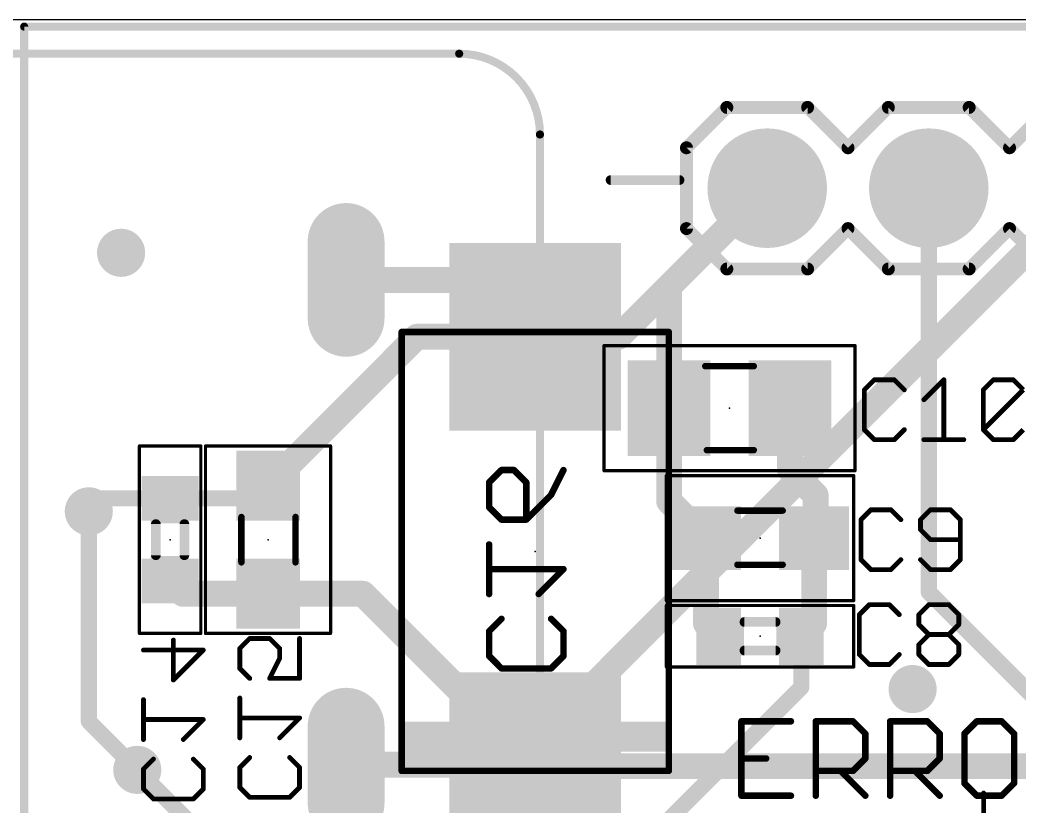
# Model space of a CAD drawing. Extents: x -0.1 to 70.5, y -0.1 to 57.
# Drawn here: x 25.59 to 41.3, y 44.64 to 57 of the extents above; entities that cross this region are included whole.
import ezdxf

# ---------------------------------------------------------------- set-up
doc = ezdxf.new("R2010")
doc.units = 0
for name, color, linetype in [('1', 14, 'CONTINUOUS'), ('16', 174, 'CONTINUOUS'), ('17', 94, 'CONTINUOUS'), ('18', 94, 'CONTINUOUS'), ('20', 30, 'CONTINUOUS'), ('21', 250, 'CONTINUOUS'), ('23', 178, 'CONTINUOUS'), ('24', 178, 'CONTINUOUS'), ('25', 250, 'CONTINUOUS'), ('26', 250, 'CONTINUOUS'), ('39', 14, 'CONTINUOUS'), ('40', 174, 'CONTINUOUS'), ('51', 250, 'CONTINUOUS'), ('52', 250, 'CONTINUOUS')]:
    doc.layers.add(name, color=color, linetype=linetype)

# ---------------------------------------------------------------- blocks, each defined once
blk = doc.blocks.new('RECT')
blk.add_solid([(-0.5, -0.5), (0.5, -0.5), (-0.5, 0.5), (0.5, 0.5)])
blk = doc.blocks.new('LONGP100')
at = {"const_width": 1}
blk.add_lwpolyline([(-0.5, 0), (0.5, 0)], dxfattribs=at)
at = {"const_width": 0.5}
for points in [[(-0.5, 0.25, 1), (-0.5, -0.25)], [(0.5, -0.25, 1), (0.5, 0.25)]]:
    blk.add_lwpolyline(points, format="xyb", dxfattribs=at)
blk = doc.blocks.new('ROUNDP')
at = {"const_width": 0.5}
blk.add_lwpolyline([(0, -0.25, 1), (0, 0.25, 1), (0, -0.25)], format="xyb", dxfattribs=at)
blk = doc.blocks.new('ROUNDV')
at = {"const_width": 0.5}
blk.add_lwpolyline([(0, -0.25, 1), (0, 0.25, 1), (0, -0.25)], format="xyb", dxfattribs=at)

msp = doc.modelspace()

# ---------------------------------------------------------------- linework, layer by layer
at = {"layer": '1'}
for points, const_width in [([(25.654, 56.9278, 1), (25.654, 56.8642)], 0.0635), ([(25.6857, 56.896, 1), (25.6223, 56.896)], 0.0635), ([(37.4098, 54.2842, 1), (37.2662, 54.4278)], 0.2032), ([(39.9415, 54.356, 1), (39.8145, 54.356)], 0.127), ([(35.8966, 52.813, 1), (35.6934, 52.813)], 0.2032), ([(35.7232, 52.8848, 1), (35.8668, 52.7412)], 0.2032), ([(35.8966, 50.8982, 1), (35.6934, 50.8982)], 0.2032), ([(37.7966, 50.8982, 1), (37.5934, 50.8982)], 0.2032), ([(35.6934, 50.8982, 1), (35.8966, 50.8982)], 0.2032), ([(37.7668, 50.0068, 1), (37.6232, 49.8632)], 0.2032), ([(37.5934, 49.935, 1), (37.7966, 49.935)], 0.2032), ([(38.2016, 49.53, 1), (37.9984, 49.53)], 0.2032), ([(38.0282, 49.4582, 1), (38.1718, 49.6018)], 0.2032), ([(35.6934, 49.4352, 1), (35.8966, 49.4352)], 0.2032), ([(35.8668, 49.507, 1), (35.7232, 49.3634)], 0.2032), ([(26.7335, 49.276, 1), (26.6065, 49.276)], 0.127), ([(36.4764, 48.8554, 1), (36.2732, 48.8554)], 0.2032), ([(36.303, 48.7836, 1), (36.4466, 48.9272)], 0.2032), ([(38.1764, 48.8554, 1), (37.9732, 48.8554)], 0.2032), ([(38.003, 48.9272, 1), (38.1466, 48.7836)], 0.2032), ([(38.1718, 48.8088, 1), (38.0282, 48.9524)], 0.2032), ([(37.9984, 48.8806, 1), (38.2016, 48.8806)], 0.2032), ([(39.9229, 48.0509, 1), (39.8331, 47.9611)], 0.127), ([(39.8145, 48.006, 1), (39.9415, 48.006)], 0.127), ([(36.2732, 47.5126, 1), (36.4764, 47.5126)], 0.2032), ([(36.4466, 47.5844, 1), (36.303, 47.4408)], 0.2032), ([(37.9732, 47.5126, 1), (38.1764, 47.5126)], 0.2032), ([(38.1466, 47.4408, 1), (38.003, 47.5844)], 0.2032), ([(36.503, 47.2408, 1), (36.6466, 47.3844)], 0.2032), ([(37.803, 47.3844, 1), (37.9466, 47.2408)], 0.2032), ([(37.9383, 47.3126, 1), (37.8113, 47.3126)], 0.127), ([(37.8113, 46.5108, 1), (37.9383, 46.5108)], 0.127), ([(37.9197, 46.4659, 1), (37.8299, 46.5557)], 0.127), ([(26.7149, 46.0189, 1), (26.6251, 45.9291)], 0.127), ([(26.6065, 45.974, 1), (26.7335, 45.974)], 0.127), ([(27.3871, 45.1671, 1), (27.4769, 45.2569)], 0.127)]:
    msp.add_lwpolyline(points, format="xyb", dxfattribs=dict(at, const_width=const_width))
for points, const_width in [([(25.654, 42.926), (25.654, 56.896)], 0.127), ([(25.654, 56.896), (60.96, 56.896)], 0.127), ([(35.795, 52.813), (37.338, 54.356)], 0.4064), ([(39.878, 54.356), (39.878, 48.006)], 0.254), ([(35.795, 50.8982), (35.795, 52.813)], 0.4064), ([(35.795, 49.4352), (35.795, 50.8982)], 0.4064), ([(37.695, 50.8982), (37.695, 49.935)], 0.4064), ([(37.695, 49.935), (38.1, 49.53)], 0.4064), ([(38.1, 49.53), (38.1, 48.8806)], 0.4064), ([(35.795, 49.4352), (36.3748, 48.8554)], 0.4064), ([(26.67, 45.974), (26.67, 49.276)], 0.254), ([(36.3748, 48.8554), (36.3748, 47.5126)], 0.4064), ([(38.1, 48.8806), (38.0748, 48.8554)], 0.4064), ([(38.0748, 48.8554), (38.0748, 47.5126)], 0.4064), ([(39.878, 48.006), (41.656, 46.228)], 0.254), ([(36.3748, 47.5126), (36.5748, 47.3126)], 0.4064), ([(38.0748, 47.5126), (37.8748, 47.3126)], 0.4064), ([(37.8748, 46.5108), (37.8748, 47.3126)], 0.254), ([(35.56, 44.196), (37.8748, 46.5108)], 0.254), ([(27.432, 45.212), (26.67, 45.974)], 0.254)]:
    msp.add_lwpolyline(points, dxfattribs=dict(at, const_width=const_width))
at = {"layer": '16'}
for points, const_width in [([(25.654, 56.9278, 1), (25.654, 56.8642)], 0.0635), ([(25.6857, 56.896, 1), (25.6223, 56.896)], 0.0635), ([(37.4098, 54.2842, 1), (37.2662, 54.4278)], 0.2032), ([(30.716, 53.0156, 1), (30.716, 52.8124)], 0.2032), ([(32.8688, 52.9858, 1), (32.7252, 52.8422)], 0.2032), ([(32.797, 52.8124, 1), (32.797, 53.0156)], 0.2032), ([(31.829, 52.1226, 1), (31.829, 51.9194)], 0.2032), ([(31.9008, 51.9492, 1), (31.7572, 52.0928)], 0.2032), ([(33.69, 52.1226, 1), (33.69, 51.9194)], 0.2032), ([(33.6182, 51.9492, 1), (33.7618, 52.0928)], 0.2032), ([(33.69, 51.9194, 1), (33.69, 52.1226)], 0.2032), ([(34.9312, 52.0928, 1), (35.0748, 51.9492)], 0.2032), ([(35.003, 51.9194, 1), (35.003, 52.1226)], 0.2032), ([(29.4166, 49.7522, 1), (29.5602, 49.6086)], 0.2032), ([(29.5333, 49.6355, 1), (29.4435, 49.7253)], 0.127), ([(26.8744, 49.5439, 1), (26.8744, 49.4169)], 0.127), ([(26.9193, 49.4355, 1), (26.8295, 49.5253)], 0.127), ([(27.9488, 49.5439, 1), (27.9488, 49.4169)], 0.127), ([(27.9488, 49.4169, 1), (27.9488, 49.5439)], 0.127), ([(29.2435, 49.5253, 1), (29.3333, 49.4355)], 0.127), ([(29.2884, 49.4169, 1), (29.2884, 49.5439)], 0.127), ([(26.6251, 49.3209, 1), (26.7149, 49.2311)], 0.127), ([(28.0206, 48.2522, 1), (27.877, 48.1086)], 0.2032), ([(28.1488, 48.082, 1), (28.1488, 47.8788)], 0.2032), ([(28.077, 47.9086, 1), (28.2206, 48.0522)], 0.2032), ([(29.4884, 48.082, 1), (29.4884, 47.8788)], 0.2032), ([(29.4884, 47.8788, 1), (29.4884, 48.082)], 0.2032), ([(31.0524, 48.0522, 1), (30.9088, 47.9086)], 0.2032), ([(30.9806, 47.8788, 1), (30.9806, 48.082)], 0.2032), ([(33.7916, 45.628, 1), (33.5884, 45.628)], 0.2032), ([(33.6182, 45.6998, 1), (33.7618, 45.5562)], 0.2032), ([(30.716, 45.3956, 1), (30.716, 45.1924)], 0.2032), ([(33.274, 45.3956, 1), (33.274, 45.1924)], 0.2032), ([(33.3375, 45.294, 1), (33.2105, 45.294)], 0.127), ([(33.274, 45.1924, 1), (33.274, 45.3956)], 0.2032), ([(33.7388, 45.3658, 1), (33.5952, 45.2222)], 0.2032), ([(33.69, 45.3726, 1), (33.69, 45.1694)], 0.2032), ([(33.6182, 45.1992, 1), (33.7618, 45.3428)], 0.2032), ([(33.6182, 45.1992, 1), (33.7618, 45.3428)], 0.2032), ([(33.667, 45.1924, 1), (33.667, 45.3956)], 0.2032), ([(27.4769, 45.2569, 1), (27.3871, 45.1671)], 0.127), ([(33.3189, 45.2569, 1), (33.2291, 45.1671)], 0.127), ([(33.2105, 45.212, 1), (33.3375, 45.212)], 0.127), ([(33.5884, 45.271, 1), (33.7916, 45.271)], 0.2032)]:
    msp.add_lwpolyline(points, format="xyb", dxfattribs=dict(at, const_width=const_width))
for points, const_width in [([(25.654, 56.896), (60.96, 56.896)], 0.127), ([(25.654, 42.926), (25.654, 56.896)], 0.127), ([(42.418, 54.356), (33.69, 45.628)], 0.4064), ([(35.003, 52.021), (37.338, 54.356)], 0.4064), ([(30.716, 52.914), (32.797, 52.914)], 0.4064), ([(32.797, 52.914), (33.69, 52.021)], 0.4064), ([(31.829, 52.021), (29.4884, 49.6804)], 0.4064), ([(31.829, 52.021), (33.69, 52.021)], 0.4064), ([(33.69, 52.021), (35.003, 52.021)], 0.4064), ([(29.4884, 49.6804), (29.2884, 49.4804)], 0.254), ([(26.67, 49.276), (26.8744, 49.4804)], 0.254), ([(26.8744, 49.4804), (27.9488, 49.4804)], 0.254), ([(29.2884, 49.4804), (27.9488, 49.4804)], 0.254), ([(28.1488, 47.9804), (27.9488, 48.1804)], 0.4064), ([(29.4884, 47.9804), (28.1488, 47.9804)], 0.4064), ([(30.9806, 47.9804), (29.4884, 47.9804)], 0.4064), ([(33.69, 45.271), (30.9806, 47.9804)], 0.4064), ([(33.69, 45.628), (33.69, 45.271)], 0.4064), ([(30.716, 45.294), (33.274, 45.294)], 0.4064), ([(33.274, 45.294), (33.667, 45.294)], 0.4064), ([(33.274, 45.212), (33.274, 45.294)], 0.254), ([(33.667, 45.294), (33.69, 45.271)], 0.4064), ([(33.69, 45.271), (42.867, 45.271)], 0.4064), ([(29.2428, 43.4012), (27.432, 45.212)], 0.254), ([(34.992, 43.494), (33.274, 45.212)], 0.254)]:
    msp.add_lwpolyline(points, dxfattribs=dict(at, const_width=const_width))
at = {"layer": '20'}
msp.add_line((61, 57), (0, 57), dxfattribs=at)
at = {"layer": '21'}
for points, const_width in [([(1.252, 56.47), (32.494, 56.47)], 0.127), ([(36.068, 54.991), (36.703, 55.626)], 0.2032), ([(36.703, 55.626), (37.973, 55.626)], 0.2032), ([(37.973, 55.626), (38.608, 54.991)], 0.2032), ([(38.608, 54.991), (39.243, 55.626)], 0.2032), ([(39.243, 55.626), (40.513, 55.626)], 0.2032), ([(40.513, 55.626), (41.148, 54.991)], 0.2032), ([(41.148, 54.991), (41.783, 55.626)], 0.2032), ([(33.764, 55.2), (33.764, 35.642)], 0.127), ([(36.068, 53.721), (36.068, 54.991)], 0.2032), ([(36.703, 53.086), (36.068, 53.721)], 0.2032), ([(38.608, 53.721), (37.973, 53.086)], 0.2032), ([(39.243, 53.086), (38.608, 53.721)], 0.2032), ([(41.148, 53.721), (40.513, 53.086)], 0.2032), ([(41.783, 53.086), (41.148, 53.721)], 0.2032), ([(37.973, 53.086), (36.703, 53.086)], 0.2032), ([(40.513, 53.086), (39.243, 53.086)], 0.2032)]:
    msp.add_lwpolyline(points, dxfattribs=dict(at, const_width=const_width))
for points, const_width in [([(32.494, 56.5018, 1), (32.494, 56.4383)], 0.0635), ([(33.764, 55.2, 0.4142), (32.494, 56.47)], 0.127), ([(32.494, 56.4383, 1), (32.494, 56.5018)], 0.0635), ([(36.703, 55.6768, 1), (36.703, 55.5752)], 0.1016), ([(36.7389, 55.5901, 1), (36.6671, 55.6619)], 0.1016), ([(38.0089, 55.6619, 1), (37.9371, 55.5901)], 0.1016), ([(37.973, 55.5752, 1), (37.973, 55.6768)], 0.1016), ([(39.243, 55.6768, 1), (39.243, 55.5752)], 0.1016), ([(39.2789, 55.5901, 1), (39.2071, 55.6619)], 0.1016), ([(40.5489, 55.6619, 1), (40.4771, 55.5901)], 0.1016), ([(40.513, 55.5752, 1), (40.513, 55.6768)], 0.1016), ([(33.7958, 55.2, 1), (33.7323, 55.2)], 0.0635), ([(33.7323, 55.2, 1), (33.7958, 55.2)], 0.0635), ([(36.1188, 54.991, 1), (36.0172, 54.991)], 0.1016), ([(36.0321, 55.0269, 1), (36.1039, 54.9551)], 0.1016), ([(38.5721, 55.0269, 1), (38.6439, 54.9551)], 0.1016), ([(38.5721, 54.9551, 1), (38.6439, 55.0269)], 0.1016), ([(41.1121, 55.0269, 1), (41.1839, 54.9551)], 0.1016), ([(41.1121, 54.9551, 1), (41.1839, 55.0269)], 0.1016), ([(36.1039, 53.7569, 1), (36.0321, 53.6851)], 0.1016), ([(36.0172, 53.721, 1), (36.1188, 53.721)], 0.1016), ([(38.6439, 53.7569, 1), (38.5721, 53.6851)], 0.1016), ([(38.6439, 53.6851, 1), (38.5721, 53.7569)], 0.1016), ([(41.1839, 53.7569, 1), (41.1121, 53.6851)], 0.1016), ([(41.1839, 53.6851, 1), (41.1121, 53.7569)], 0.1016), ([(36.703, 53.1368, 1), (36.703, 53.0352)], 0.1016), ([(36.6671, 53.0501, 1), (36.7389, 53.1219)], 0.1016), ([(37.9371, 53.1219, 1), (38.0089, 53.0501)], 0.1016), ([(37.973, 53.0352, 1), (37.973, 53.1368)], 0.1016), ([(39.243, 53.1368, 1), (39.243, 53.0352)], 0.1016), ([(39.2071, 53.0501, 1), (39.2789, 53.1219)], 0.1016), ([(40.4771, 53.1219, 1), (40.5489, 53.0501)], 0.1016), ([(40.513, 53.0352, 1), (40.513, 53.1368)], 0.1016)]:
    msp.add_lwpolyline(points, format="xyb", dxfattribs=dict(at, const_width=const_width))
at = {"layer": '23'}
for p in [(36.745, 50.8982), (37.2248, 48.8554), (37.2248, 47.3126)]:
    msp.add_point(p, dxfattribs=at)
at = {"layer": '24'}
for p in [(27.9488, 48.8304), (29.4884, 48.8304), (33.69, 48.646)]:
    msp.add_point(p, dxfattribs=at)
at = {"layer": '25'}
for points, const_width in [([(34.8742, 54.4837), (35.9589, 54.4837)], 0.1524), ([(39.0227, 51.3435), (38.8659, 51.1867)], 0.0762), ([(39.3362, 51.3435), (39.0227, 51.3435)], 0.0762), ([(39.493, 51.1867), (39.3362, 51.3435)], 0.0762), ([(39.8014, 51.03), (40.115, 51.3435)], 0.0762), ([(40.115, 51.3435), (40.115, 50.4029)], 0.0762), ([(40.7369, 51.1867), (40.8937, 51.3435)], 0.0762), ([(40.8937, 51.3435), (41.2072, 51.3435)], 0.0762), ([(41.2072, 51.3435), (41.364, 51.1867)], 0.0762), ([(38.8659, 51.1867), (38.8659, 50.5597)], 0.0762), ([(40.7369, 50.5597), (40.7369, 51.1867)], 0.0762), ([(40.7369, 50.5597), (41.364, 51.1867)], 0.0762), ([(38.8659, 50.5597), (39.0227, 50.4029)], 0.0762), ([(39.3362, 50.4029), (39.493, 50.5597)], 0.0762), ([(40.8937, 50.4029), (40.7369, 50.5597)], 0.0762), ([(41.364, 50.5597), (41.2072, 50.4029)], 0.0762), ([(39.0227, 50.4029), (39.3362, 50.4029)], 0.0762), ([(39.8014, 50.4029), (40.4285, 50.4029)], 0.0762), ([(41.2072, 50.4029), (40.8937, 50.4029)], 0.0762), ([(38.9691, 49.3007), (38.8123, 49.1439)], 0.0762), ([(39.2826, 49.3007), (38.9691, 49.3007)], 0.0762), ([(39.4394, 49.1439), (39.2826, 49.3007)], 0.0762), ([(39.9046, 49.3007), (39.7478, 49.1439)], 0.0762), ([(40.2181, 49.3007), (39.9046, 49.3007)], 0.0762), ([(40.3749, 49.1439), (40.2181, 49.3007)], 0.0762), ([(38.8123, 49.1439), (38.8123, 48.5169)], 0.0762), ([(39.7478, 49.1439), (39.7478, 48.9872)], 0.0762), ([(40.3749, 48.5169), (40.3749, 49.1439)], 0.0762), ([(39.7478, 48.9872), (39.9046, 48.8304)], 0.0762), ([(39.9046, 48.8304), (40.3749, 48.8304)], 0.0762), ([(38.8123, 48.5169), (38.9691, 48.3601)], 0.0762), ([(39.2826, 48.3601), (39.4394, 48.5169)], 0.0762), ([(39.7478, 48.5169), (39.9046, 48.3601)], 0.0762), ([(40.2181, 48.3601), (40.3749, 48.5169)], 0.0762), ([(38.9691, 48.3601), (39.2826, 48.3601)], 0.0762), ([(39.9046, 48.3601), (40.2181, 48.3601)], 0.0762), ([(38.9437, 47.8087), (38.7869, 47.6519)], 0.0762), ([(39.2572, 47.8087), (38.9437, 47.8087)], 0.0762), ([(39.414, 47.6519), (39.2572, 47.8087)], 0.0762), ([(39.7224, 47.6519), (39.8792, 47.8087)], 0.0762), ([(39.8792, 47.8087), (40.1927, 47.8087)], 0.0762), ([(40.1927, 47.8087), (40.3495, 47.6519)], 0.0762), ([(38.7869, 47.6519), (38.7869, 47.0249)], 0.0762), ([(39.7224, 47.4952), (39.7224, 47.6519)], 0.0762), ([(40.3495, 47.6519), (40.3495, 47.4952)], 0.0762), ([(39.8792, 47.3384), (39.7224, 47.4952)], 0.0762), ([(40.3495, 47.4952), (40.1927, 47.3384)], 0.0762), ([(39.7224, 47.1816), (39.8792, 47.3384)], 0.0762), ([(39.8792, 47.3384), (40.1927, 47.3384)], 0.0762), ([(40.1927, 47.3384), (40.3495, 47.1816)], 0.0762), ([(39.7224, 47.0249), (39.7224, 47.1816)], 0.0762), ([(40.3495, 47.1816), (40.3495, 47.0249)], 0.0762), ([(38.7869, 47.0249), (38.9437, 46.8681)], 0.0762), ([(39.2572, 46.8681), (39.414, 47.0249)], 0.0762), ([(39.8792, 46.8681), (39.7224, 47.0249)], 0.0762), ([(40.3495, 47.0249), (40.1927, 46.8681)], 0.0762), ([(38.9437, 46.8681), (39.2572, 46.8681)], 0.0762), ([(40.1927, 46.8681), (39.8792, 46.8681)], 0.0762), ([(37.7112, 45.975), (36.9316, 45.975)], 0.1016), ([(36.9316, 45.975), (36.9316, 44.8056)], 0.1016), ([(38.101, 44.8056), (38.101, 45.975)], 0.1016), ([(38.101, 45.975), (38.6857, 45.975)], 0.1016), ([(38.6857, 45.975), (38.8806, 45.7801)], 0.1016), ([(39.2704, 44.8056), (39.2704, 45.975)], 0.1016), ([(39.2704, 45.975), (39.8551, 45.975)], 0.1016), ([(39.8551, 45.975), (40.05, 45.7801)], 0.1016), ([(40.6347, 45.975), (40.4398, 45.7801)], 0.1016), ([(41.0245, 45.975), (40.6347, 45.975)], 0.1016), ([(41.2194, 45.7801), (41.0245, 45.975)], 0.1016), ([(38.8806, 45.7801), (38.8806, 45.3903)], 0.1016), ([(40.05, 45.7801), (40.05, 45.3903)], 0.1016), ([(40.4398, 45.7801), (40.4398, 45.0005)], 0.1016), ([(41.2194, 45.0005), (41.2194, 45.7801)], 0.1016), ([(36.9316, 45.3903), (37.3214, 45.3903)], 0.1016), ([(38.8806, 45.3903), (38.6857, 45.1954)], 0.1016), ([(40.05, 45.3903), (39.8551, 45.1954)], 0.1016), ([(38.6857, 45.1954), (38.101, 45.1954)], 0.1016), ([(38.4908, 45.1954), (38.8806, 44.8056)], 0.1016), ([(39.8551, 45.1954), (39.2704, 45.1954)], 0.1016), ([(39.6602, 45.1954), (40.05, 44.8056)], 0.1016), ([(40.4398, 45.0005), (40.6347, 44.8056)], 0.1016), ([(41.0245, 44.8056), (41.2194, 45.0005)], 0.1016), ([(36.9316, 44.8056), (37.7112, 44.8056)], 0.1016), ([(40.6347, 44.8056), (41.0245, 44.8056)], 0.1016), ([(40.7411, 44.2199), (40.7411, 44.847)], 0.0762)]:
    msp.add_lwpolyline(points, dxfattribs=dict(at, const_width=const_width))
for points, const_width in [([(34.8742, 54.5218, 1), (34.8742, 54.4456)], 0.0762), ([(35.9589, 54.4456, 1), (35.9589, 54.5218)], 0.0762), ([(39.0227, 51.3626, 1), (39.0227, 51.3245)], 0.0381), ([(39.0361, 51.33, 1), (39.0092, 51.357)], 0.0381), ([(39.3497, 51.357, 1), (39.3227, 51.33)], 0.0381), ([(39.3362, 51.3245, 1), (39.3362, 51.3626)], 0.0381), ([(40.134, 51.3435, 1), (40.0959, 51.3435)], 0.0381), ([(40.1284, 51.33, 1), (40.1015, 51.357)], 0.0381), ([(40.8937, 51.3626, 1), (40.8937, 51.3245)], 0.0381), ([(40.9072, 51.33, 1), (40.8802, 51.357)], 0.0381), ([(41.2207, 51.357, 1), (41.1938, 51.33)], 0.0381), ([(41.2072, 51.3245, 1), (41.2072, 51.3626)], 0.0381), ([(38.885, 51.1867, 1), (38.8469, 51.1867)], 0.0381), ([(38.8524, 51.2002, 1), (38.8794, 51.1733)], 0.0381), ([(39.4795, 51.1733, 1), (39.5064, 51.2002)], 0.0381), ([(40.756, 51.1867, 1), (40.7179, 51.1867)], 0.0381), ([(40.7235, 51.2002, 1), (40.7504, 51.1733)], 0.0381), ([(39.7879, 51.0434, 1), (39.8149, 51.0165)], 0.0381), ([(38.8794, 50.5731, 1), (38.8524, 50.5462)], 0.0381), ([(39.5064, 50.5462, 1), (39.4795, 50.5731)], 0.0381), ([(40.7504, 50.5731, 1), (40.7235, 50.5462)], 0.0381), ([(40.7235, 50.5731, 1), (40.7504, 50.5462)], 0.0381), ([(38.8469, 50.5597, 1), (38.885, 50.5597)], 0.0381), ([(39.0227, 50.422, 1), (39.0227, 50.3839)], 0.0381), ([(39.0092, 50.3894, 1), (39.0361, 50.4164)], 0.0381), ([(39.3227, 50.4164, 1), (39.3497, 50.3894)], 0.0381), ([(39.3362, 50.3839, 1), (39.3362, 50.422)], 0.0381), ([(39.8014, 50.422, 1), (39.8014, 50.3839)], 0.0381), ([(40.4285, 50.3839, 1), (40.4285, 50.422)], 0.0381), ([(40.7179, 50.5597, 1), (40.756, 50.5597)], 0.0381), ([(40.8937, 50.422, 1), (40.8937, 50.3839)], 0.0381), ([(40.8802, 50.3894, 1), (40.9072, 50.4164)], 0.0381), ([(41.1938, 50.4164, 1), (41.2207, 50.3894)], 0.0381), ([(41.2072, 50.3839, 1), (41.2072, 50.422)], 0.0381), ([(40.0959, 50.4029, 1), (40.134, 50.4029)], 0.0381), ([(38.9691, 49.3198, 1), (38.9691, 49.2817)], 0.0381), ([(38.9825, 49.2872, 1), (38.9556, 49.3142)], 0.0381), ([(39.2961, 49.3142, 1), (39.2691, 49.2872)], 0.0381), ([(39.2826, 49.2817, 1), (39.2826, 49.3198)], 0.0381), ([(39.9046, 49.3198, 1), (39.9046, 49.2817)], 0.0381), ([(39.9181, 49.2872, 1), (39.8911, 49.3142)], 0.0381), ([(40.2316, 49.3142, 1), (40.2046, 49.2872)], 0.0381), ([(40.2181, 49.2817, 1), (40.2181, 49.3198)], 0.0381), ([(38.7988, 49.1574, 1), (38.8258, 49.1305)], 0.0381), ([(38.8314, 49.1439, 1), (38.7933, 49.1439)], 0.0381), ([(39.4259, 49.1305, 1), (39.4528, 49.1574)], 0.0381), ([(39.7669, 49.1439, 1), (39.7288, 49.1439)], 0.0381), ([(39.7343, 49.1574, 1), (39.7613, 49.1305)], 0.0381), ([(40.3939, 49.1439, 1), (40.3558, 49.1439)], 0.0381), ([(40.3614, 49.1305, 1), (40.3884, 49.1574)], 0.0381), ([(39.7613, 49.0006, 1), (39.7343, 48.9737)], 0.0381), ([(39.7288, 48.9872, 1), (39.7669, 48.9872)], 0.0381), ([(39.9046, 48.8495, 1), (39.9046, 48.8114)], 0.0381), ([(39.8911, 48.8169, 1), (39.9181, 48.8439)], 0.0381), ([(40.3749, 48.8114, 1), (40.3749, 48.8495)], 0.0381), ([(38.8258, 48.5303, 1), (38.7988, 48.5034)], 0.0381), ([(39.4528, 48.5034, 1), (39.4259, 48.5303)], 0.0381), ([(39.7613, 48.5303, 1), (39.7343, 48.5034)], 0.0381), ([(40.3884, 48.5034, 1), (40.3614, 48.5303)], 0.0381), ([(38.7933, 48.5169, 1), (38.8314, 48.5169)], 0.0381), ([(38.9691, 48.3792, 1), (38.9691, 48.3411)], 0.0381), ([(38.9556, 48.3466, 1), (38.9825, 48.3736)], 0.0381), ([(39.2691, 48.3736, 1), (39.2961, 48.3466)], 0.0381), ([(39.2826, 48.3411, 1), (39.2826, 48.3792)], 0.0381), ([(39.9046, 48.3792, 1), (39.9046, 48.3411)], 0.0381), ([(39.8911, 48.3466, 1), (39.9181, 48.3736)], 0.0381), ([(40.2046, 48.3736, 1), (40.2316, 48.3466)], 0.0381), ([(40.2181, 48.3411, 1), (40.2181, 48.3792)], 0.0381), ([(40.3558, 48.5169, 1), (40.3939, 48.5169)], 0.0381), ([(38.9437, 47.8278, 1), (38.9437, 47.7897)], 0.0381), ([(38.9571, 47.7952, 1), (38.9302, 47.8222)], 0.0381), ([(39.2707, 47.8222, 1), (39.2437, 47.7952)], 0.0381), ([(39.2572, 47.7897, 1), (39.2572, 47.8278)], 0.0381), ([(39.8792, 47.8278, 1), (39.8792, 47.7897)], 0.0381), ([(39.8927, 47.7952, 1), (39.8657, 47.8222)], 0.0381), ([(40.2062, 47.8222, 1), (40.1792, 47.7952)], 0.0381), ([(40.1927, 47.7897, 1), (40.1927, 47.8278)], 0.0381), ([(38.806, 47.6519, 1), (38.7679, 47.6519)], 0.0381), ([(38.7734, 47.6654, 1), (38.8004, 47.6385)], 0.0381), ([(39.4005, 47.6385, 1), (39.4274, 47.6654)], 0.0381), ([(39.7089, 47.6654, 1), (39.7359, 47.6385)], 0.0381), ([(39.7415, 47.6519, 1), (39.7034, 47.6519)], 0.0381), ([(40.3685, 47.6519, 1), (40.3304, 47.6519)], 0.0381), ([(40.336, 47.6385, 1), (40.363, 47.6654)], 0.0381), ([(39.7359, 47.5086, 1), (39.7089, 47.4817)], 0.0381), ([(39.7034, 47.4952, 1), (39.7415, 47.4952)], 0.0381), ([(40.3304, 47.4952, 1), (40.3685, 47.4952)], 0.0381), ([(40.363, 47.4817, 1), (40.336, 47.5086)], 0.0381), ([(39.8792, 47.3575, 1), (39.8792, 47.3194)], 0.0381), ([(39.8927, 47.3249, 1), (39.8657, 47.3519)], 0.0381), ([(39.8657, 47.3249, 1), (39.8927, 47.3519)], 0.0381), ([(40.2062, 47.3519, 1), (40.1792, 47.3249)], 0.0381), ([(40.1792, 47.3519, 1), (40.2062, 47.3249)], 0.0381), ([(40.1927, 47.3194, 1), (40.1927, 47.3575)], 0.0381), ([(39.7089, 47.1951, 1), (39.7359, 47.1682)], 0.0381), ([(39.7415, 47.1816, 1), (39.7034, 47.1816)], 0.0381), ([(40.3685, 47.1816, 1), (40.3304, 47.1816)], 0.0381), ([(40.336, 47.1682, 1), (40.363, 47.1951)], 0.0381), ([(38.8004, 47.0383, 1), (38.7734, 47.0114)], 0.0381), ([(38.7679, 47.0249, 1), (38.806, 47.0249)], 0.0381), ([(39.4274, 47.0114, 1), (39.4005, 47.0383)], 0.0381), ([(39.7359, 47.0383, 1), (39.7089, 47.0114)], 0.0381), ([(39.7034, 47.0249, 1), (39.7415, 47.0249)], 0.0381), ([(40.3304, 47.0249, 1), (40.3685, 47.0249)], 0.0381), ([(40.363, 47.0114, 1), (40.336, 47.0383)], 0.0381), ([(38.9437, 46.8872, 1), (38.9437, 46.8491)], 0.0381), ([(38.9302, 46.8546, 1), (38.9571, 46.8816)], 0.0381), ([(39.2437, 46.8816, 1), (39.2707, 46.8546)], 0.0381), ([(39.2572, 46.8491, 1), (39.2572, 46.8872)], 0.0381), ([(39.8792, 46.8872, 1), (39.8792, 46.8491)], 0.0381), ([(39.8657, 46.8546, 1), (39.8927, 46.8816)], 0.0381), ([(40.1792, 46.8816, 1), (40.2062, 46.8546)], 0.0381), ([(40.1927, 46.8491, 1), (40.1927, 46.8872)], 0.0381), ([(36.9316, 46.0004, 1), (36.9316, 45.9496)], 0.0508), ([(36.957, 45.975, 1), (36.9062, 45.975)], 0.0508), ([(37.7112, 45.9496, 1), (37.7112, 46.0004)], 0.0508), ([(38.1264, 45.975, 1), (38.0756, 45.975)], 0.0508), ([(38.101, 46.0004, 1), (38.101, 45.9496)], 0.0508), ([(38.7037, 45.993, 1), (38.6677, 45.957)], 0.0508), ([(38.6857, 45.9496, 1), (38.6857, 46.0004)], 0.0508), ([(39.2958, 45.975, 1), (39.245, 45.975)], 0.0508), ([(39.2704, 46.0004, 1), (39.2704, 45.9496)], 0.0508), ([(39.8731, 45.993, 1), (39.8371, 45.957)], 0.0508), ([(39.8551, 45.9496, 1), (39.8551, 46.0004)], 0.0508), ([(40.6347, 46.0004, 1), (40.6347, 45.9496)], 0.0508), ([(40.6526, 45.957, 1), (40.6167, 45.993)], 0.0508), ([(41.0424, 45.993, 1), (41.0065, 45.957)], 0.0508), ([(41.0245, 45.9496, 1), (41.0245, 46.0004)], 0.0508), ([(38.906, 45.7801, 1), (38.8552, 45.7801)], 0.0508), ([(38.8626, 45.7621, 1), (38.8986, 45.7981)], 0.0508), ([(40.0754, 45.7801, 1), (40.0246, 45.7801)], 0.0508), ([(40.032, 45.7621, 1), (40.068, 45.7981)], 0.0508), ([(40.4218, 45.7981, 1), (40.4578, 45.7621)], 0.0508), ([(40.4652, 45.7801, 1), (40.4144, 45.7801)], 0.0508), ([(41.2448, 45.7801, 1), (41.194, 45.7801)], 0.0508), ([(41.2014, 45.7621, 1), (41.2373, 45.7981)], 0.0508), ([(36.9316, 45.4157, 1), (36.9316, 45.3649)], 0.0508), ([(37.3214, 45.3649, 1), (37.3214, 45.4157)], 0.0508), ([(38.8552, 45.3903, 1), (38.906, 45.3903)], 0.0508), ([(38.8986, 45.3723, 1), (38.8626, 45.4083)], 0.0508), ([(40.0246, 45.3903, 1), (40.0754, 45.3903)], 0.0508), ([(40.068, 45.3723, 1), (40.032, 45.4083)], 0.0508), ([(38.101, 45.2208, 1), (38.101, 45.17)], 0.0508), ([(38.5088, 45.2134, 1), (38.4728, 45.1774)], 0.0508), ([(38.6857, 45.17, 1), (38.6857, 45.2208)], 0.0508), ([(39.2704, 45.2208, 1), (39.2704, 45.17)], 0.0508), ([(39.6782, 45.2134, 1), (39.6422, 45.1774)], 0.0508), ([(39.8551, 45.17, 1), (39.8551, 45.2208)], 0.0508), ([(38.6677, 45.2134, 1), (38.7037, 45.1774)], 0.0508), ([(39.8371, 45.2134, 1), (39.8731, 45.1774)], 0.0508), ([(40.4578, 45.0185, 1), (40.4218, 44.9825)], 0.0508), ([(40.4144, 45.0005, 1), (40.4652, 45.0005)], 0.0508), ([(41.194, 45.0005, 1), (41.2448, 45.0005)], 0.0508), ([(41.2373, 44.9825, 1), (41.2014, 45.0185)], 0.0508), ([(36.9316, 44.831, 1), (36.9316, 44.7802)], 0.0508), ([(36.9062, 44.8056, 1), (36.957, 44.8056)], 0.0508), ([(37.7112, 44.7802, 1), (37.7112, 44.831)], 0.0508), ([(38.0756, 44.8056, 1), (38.1264, 44.8056)], 0.0508), ([(38.8626, 44.7876, 1), (38.8986, 44.8236)], 0.0508), ([(39.245, 44.8056, 1), (39.2958, 44.8056)], 0.0508), ([(40.032, 44.7876, 1), (40.068, 44.8236)], 0.0508), ([(40.6347, 44.831, 1), (40.6347, 44.7802)], 0.0508), ([(40.6167, 44.7876, 1), (40.6526, 44.8236)], 0.0508), ([(40.7602, 44.847, 1), (40.7221, 44.847)], 0.0381), ([(41.0065, 44.8236, 1), (41.0424, 44.7876)], 0.0508), ([(41.0245, 44.7802, 1), (41.0245, 44.831)], 0.0508)]:
    msp.add_lwpolyline(points, format="xyb", dxfattribs=dict(at, const_width=const_width))
at = {"layer": '26'}
for points, const_width in [([(32.9648, 49.7301), (33.1597, 49.925)], 0.1016), ([(33.1597, 49.925), (33.3546, 49.925)], 0.1016), ([(33.3546, 49.925), (33.5495, 49.7301)], 0.1016), ([(34.1342, 49.925), (33.9393, 49.5352)], 0.1016), ([(32.9648, 49.3403), (32.9648, 49.7301)], 0.1016), ([(33.5495, 49.7301), (33.5495, 49.1454)], 0.1016), ([(33.9393, 49.5352), (33.5495, 49.1454)], 0.1016), ([(33.1597, 49.1454), (32.9648, 49.3403)], 0.1016), ([(33.5495, 49.1454), (33.1597, 49.1454)], 0.1016), ([(32.9648, 47.976), (32.9648, 48.7556)], 0.1016), ([(34.1342, 48.3658), (32.9648, 48.3658)], 0.1016), ([(33.7444, 47.976), (34.1342, 48.3658)], 0.1016), ([(32.9648, 47.3913), (33.1597, 47.5862)], 0.1016), ([(33.9393, 47.5862), (34.1342, 47.3913)], 0.1016), ([(28, 46.6247), (28, 47.2518)], 0.0762), ([(29.2007, 47.2772), (29.0439, 47.1204)], 0.0762), ([(29.5142, 47.2772), (29.2007, 47.2772)], 0.0762), ([(29.671, 47.1204), (29.5142, 47.2772)], 0.0762), ([(29.9845, 47.2772), (29.9845, 46.6501)], 0.0762), ([(32.9648, 47.0015), (32.9648, 47.3913)], 0.1016), ([(34.1342, 47.3913), (34.1342, 47.0015)], 0.1016), ([(27.5297, 47.095), (28.4703, 47.095)], 0.0762), ([(28.4703, 47.095), (28, 46.6247)], 0.0762), ([(29.0439, 47.1204), (29.0439, 46.8069)], 0.0762), ([(29.671, 46.9637), (29.671, 47.1204)], 0.0762), ([(29.5142, 46.6501), (29.671, 46.9637)], 0.0762), ([(33.1597, 46.8066), (32.9648, 47.0015)], 0.1016), ([(34.1342, 47.0015), (33.9393, 46.8066)], 0.1016), ([(29.0439, 46.8069), (29.2007, 46.6501)], 0.0762), ([(33.9393, 46.8066), (33.1597, 46.8066)], 0.1016), ([(29.9845, 46.6501), (29.5142, 46.6501)], 0.0762), ([(27.5297, 45.6892), (27.5297, 46.3163)], 0.0762), ([(29.0439, 45.7146), (29.0439, 46.3417)], 0.0762), ([(28.4703, 46.0028), (27.5297, 46.0028)], 0.0762), ([(28.1568, 45.6892), (28.4703, 46.0028)], 0.0762), ([(29.9845, 46.0282), (29.0439, 46.0282)], 0.0762), ([(29.671, 45.7146), (29.9845, 46.0282)], 0.0762), ([(27.5297, 45.224), (27.6865, 45.3808)], 0.0762), ([(28.3135, 45.3808), (28.4703, 45.224)], 0.0762), ([(29.0439, 45.2494), (29.2007, 45.4062)], 0.0762), ([(29.8277, 45.4062), (29.9845, 45.2494)], 0.0762), ([(27.5297, 44.9105), (27.5297, 45.224)], 0.0762), ([(28.4703, 45.224), (28.4703, 44.9105)], 0.0762), ([(29.0439, 44.9359), (29.0439, 45.2494)], 0.0762), ([(29.9845, 45.2494), (29.9845, 44.9359)], 0.0762), ([(27.6865, 44.7537), (27.5297, 44.9105)], 0.0762), ([(28.4703, 44.9105), (28.3135, 44.7537)], 0.0762), ([(29.2007, 44.7791), (29.0439, 44.9359)], 0.0762), ([(29.9845, 44.9359), (29.8277, 44.7791)], 0.0762), ([(28.3135, 44.7537), (27.6865, 44.7537)], 0.0762), ([(29.8277, 44.7791), (29.2007, 44.7791)], 0.0762)]:
    msp.add_lwpolyline(points, dxfattribs=dict(at, const_width=const_width))
for points, const_width in [([(33.1597, 49.9504, 1), (33.1597, 49.8996)], 0.0508), ([(33.1777, 49.907, 1), (33.1417, 49.943)], 0.0508), ([(33.3726, 49.943, 1), (33.3366, 49.907)], 0.0508), ([(33.3546, 49.8996, 1), (33.3546, 49.9504)], 0.0508), ([(34.1569, 49.9136, 1), (34.1115, 49.9364)], 0.0508), ([(32.9468, 49.7481, 1), (32.9828, 49.7121)], 0.0508), ([(32.9902, 49.7301, 1), (32.9394, 49.7301)], 0.0508), ([(33.5749, 49.7301, 1), (33.5241, 49.7301)], 0.0508), ([(33.5315, 49.7121, 1), (33.5675, 49.7481)], 0.0508), ([(33.9166, 49.5466, 1), (33.962, 49.5238)], 0.0508), ([(33.9573, 49.5172, 1), (33.9213, 49.5532)], 0.0508), ([(32.9828, 49.3583, 1), (32.9468, 49.3223)], 0.0508), ([(32.9394, 49.3403, 1), (32.9902, 49.3403)], 0.0508), ([(33.1597, 49.1708, 1), (33.1597, 49.12)], 0.0508), ([(33.1417, 49.1274, 1), (33.1777, 49.1634)], 0.0508), ([(33.5315, 49.1634, 1), (33.5675, 49.1274)], 0.0508), ([(33.5241, 49.1454, 1), (33.5749, 49.1454)], 0.0508), ([(33.5495, 49.12, 1), (33.5495, 49.1708)], 0.0508), ([(32.9902, 48.7556, 1), (32.9394, 48.7556)], 0.0508), ([(32.9648, 48.3912, 1), (32.9648, 48.3404)], 0.0508), ([(34.1522, 48.3478, 1), (34.1162, 48.3838)], 0.0508), ([(34.1342, 48.3404, 1), (34.1342, 48.3912)], 0.0508), ([(32.9394, 47.976, 1), (32.9902, 47.976)], 0.0508), ([(33.7264, 47.994, 1), (33.7624, 47.958)], 0.0508), ([(33.1777, 47.5682, 1), (33.1417, 47.6042)], 0.0508), ([(33.9573, 47.6042, 1), (33.9213, 47.5682)], 0.0508), ([(28.0191, 47.2518, 1), (27.9809, 47.2518)], 0.0381), ([(29.2007, 47.2963, 1), (29.2007, 47.2582)], 0.0381), ([(29.2141, 47.2637, 1), (29.1872, 47.2907)], 0.0381), ([(29.5277, 47.2907, 1), (29.5007, 47.2637)], 0.0381), ([(29.5142, 47.2582, 1), (29.5142, 47.2963)], 0.0381), ([(30.0036, 47.2772, 1), (29.9655, 47.2772)], 0.0381), ([(32.9468, 47.4093, 1), (32.9828, 47.3733)], 0.0508), ([(32.9902, 47.3913, 1), (32.9394, 47.3913)], 0.0508), ([(34.1596, 47.3913, 1), (34.1088, 47.3913)], 0.0508), ([(34.1162, 47.3733, 1), (34.1522, 47.4093)], 0.0508), ([(27.5297, 47.1141, 1), (27.5297, 47.076)], 0.0381), ([(28.4838, 47.0816, 1), (28.4568, 47.1085)], 0.0381), ([(28.4703, 47.076, 1), (28.4703, 47.1141)], 0.0381), ([(29.063, 47.1204, 1), (29.0249, 47.1204)], 0.0381), ([(29.0304, 47.1339, 1), (29.0574, 47.107)], 0.0381), ([(29.69, 47.1204, 1), (29.6519, 47.1204)], 0.0381), ([(29.6575, 47.107, 1), (29.6844, 47.1339)], 0.0381), ([(29.6519, 46.9637, 1), (29.69, 46.9637)], 0.0381), ([(29.688, 46.9552, 1), (29.6539, 46.9722)], 0.0381), ([(32.9828, 47.0195, 1), (32.9468, 46.9835)], 0.0508), ([(32.9394, 47.0015, 1), (32.9902, 47.0015)], 0.0508), ([(34.1088, 47.0015, 1), (34.1596, 47.0015)], 0.0508), ([(34.1522, 46.9835, 1), (34.1162, 47.0195)], 0.0508), ([(29.0574, 46.8204, 1), (29.0304, 46.7934)], 0.0381), ([(29.0249, 46.8069, 1), (29.063, 46.8069)], 0.0381), ([(33.1597, 46.832, 1), (33.1597, 46.7812)], 0.0508), ([(33.1417, 46.7886, 1), (33.1777, 46.8246)], 0.0508), ([(33.9213, 46.8246, 1), (33.9573, 46.7886)], 0.0508), ([(33.9393, 46.7812, 1), (33.9393, 46.832)], 0.0508), ([(27.9865, 46.6382, 1), (28.0135, 46.6113)], 0.0381), ([(29.1872, 46.6367, 1), (29.2141, 46.6636)], 0.0381), ([(29.5142, 46.6692, 1), (29.5142, 46.6311)], 0.0381), ([(29.4972, 46.6587, 1), (29.5312, 46.6416)], 0.0381), ([(29.9655, 46.6501, 1), (30.0036, 46.6501)], 0.0381), ([(29.9845, 46.6311, 1), (29.9845, 46.6692)], 0.0381), ([(27.9809, 46.6247, 1), (28.0191, 46.6247)], 0.0381), ([(27.5488, 46.3163, 1), (27.5107, 46.3163)], 0.0381), ([(29.063, 46.3417, 1), (29.0249, 46.3417)], 0.0381), ([(27.5297, 46.0218, 1), (27.5297, 45.9837)], 0.0381), ([(28.4838, 45.9893, 1), (28.4568, 46.0162)], 0.0381), ([(28.4703, 45.9837, 1), (28.4703, 46.0218)], 0.0381), ([(29.0439, 46.0472, 1), (29.0439, 46.0091)], 0.0381), ([(29.998, 46.0147, 1), (29.971, 46.0416)], 0.0381), ([(29.9845, 46.0091, 1), (29.9845, 46.0472)], 0.0381), ([(28.1433, 45.7027, 1), (28.1702, 45.6757)], 0.0381), ([(29.0249, 45.7146, 1), (29.063, 45.7146)], 0.0381), ([(29.6575, 45.7281, 1), (29.6844, 45.7011)], 0.0381), ([(27.5107, 45.6892, 1), (27.5488, 45.6892)], 0.0381), ([(27.6999, 45.3673, 1), (27.673, 45.3942)], 0.0381), ([(28.327, 45.3942, 1), (28.3001, 45.3673)], 0.0381), ([(29.2141, 45.3927, 1), (29.1872, 45.4196)], 0.0381), ([(29.8412, 45.4196, 1), (29.8143, 45.3927)], 0.0381), ([(27.5488, 45.224, 1), (27.5107, 45.224)], 0.0381), ([(27.5162, 45.2375, 1), (27.5432, 45.2105)], 0.0381), ([(28.4894, 45.224, 1), (28.4513, 45.224)], 0.0381), ([(28.4568, 45.2105, 1), (28.4838, 45.2375)], 0.0381), ([(29.063, 45.2494, 1), (29.0249, 45.2494)], 0.0381), ([(29.0304, 45.2629, 1), (29.0574, 45.2359)], 0.0381), ([(30.0036, 45.2494, 1), (29.9655, 45.2494)], 0.0381), ([(29.971, 45.2359, 1), (29.998, 45.2629)], 0.0381), ([(27.5432, 44.9239, 1), (27.5162, 44.897)], 0.0381), ([(27.5107, 44.9105, 1), (27.5488, 44.9105)], 0.0381), ([(28.4513, 44.9105, 1), (28.4894, 44.9105)], 0.0381), ([(28.4838, 44.897, 1), (28.4568, 44.9239)], 0.0381), ([(29.0574, 44.9493, 1), (29.0304, 44.9224)], 0.0381), ([(29.0249, 44.9359, 1), (29.063, 44.9359)], 0.0381), ([(29.9655, 44.9359, 1), (30.0036, 44.9359)], 0.0381), ([(29.998, 44.9224, 1), (29.971, 44.9493)], 0.0381), ([(27.6865, 44.7728, 1), (27.6865, 44.7347)], 0.0381), ([(27.673, 44.7402, 1), (27.6999, 44.7672)], 0.0381), ([(28.3001, 44.7672, 1), (28.327, 44.7402)], 0.0381), ([(28.3135, 44.7347, 1), (28.3135, 44.7728)], 0.0381), ([(29.2007, 44.7981, 1), (29.2007, 44.76)], 0.0381), ([(29.1872, 44.7656, 1), (29.2141, 44.7926)], 0.0381), ([(29.8143, 44.7926, 1), (29.8412, 44.7656)], 0.0381), ([(29.8277, 44.76, 1), (29.8277, 44.7981)], 0.0381)]:
    msp.add_lwpolyline(points, format="xyb", dxfattribs=dict(at, const_width=const_width))
at = {"layer": '39', "const_width": 0.0508}
for points in [[(34.772, 51.8812), (38.718, 51.8812)], [(34.772, 49.9152), (34.772, 51.8812)], [(38.718, 51.8812), (38.718, 49.9152)], [(38.718, 49.9152), (34.772, 49.9152)], [(35.7518, 49.8384), (38.6978, 49.8384)], [(35.7518, 47.8724), (35.7518, 49.8384)], [(38.6978, 49.8384), (38.6978, 47.8724)], [(38.6978, 47.8724), (35.7518, 47.8724)], [(35.7518, 47.7956), (38.6978, 47.7956)], [(35.7518, 46.8296), (35.7518, 47.7956)], [(38.6978, 47.7956), (38.6978, 46.8296)], [(38.6978, 46.8296), (35.7518, 46.8296)]]:
    msp.add_lwpolyline(points, dxfattribs=at)
at = {"layer": '39', "const_width": 0.0254}
for points in [[(34.772, 51.8939, 1), (34.772, 51.8685)], [(34.7847, 51.8812, 1), (34.7593, 51.8812)], [(38.7307, 51.8812, 1), (38.7053, 51.8812)], [(38.718, 51.8685, 1), (38.718, 51.8939)], [(34.772, 49.9279, 1), (34.772, 49.9025)], [(34.7593, 49.9152, 1), (34.7847, 49.9152)], [(35.7518, 49.8511, 1), (35.7518, 49.8257)], [(35.7645, 49.8384, 1), (35.7391, 49.8384)], [(38.7105, 49.8384, 1), (38.6851, 49.8384)], [(38.6978, 49.8257, 1), (38.6978, 49.8511)], [(38.7053, 49.9152, 1), (38.7307, 49.9152)], [(38.718, 49.9025, 1), (38.718, 49.9279)], [(35.7518, 47.8851, 1), (35.7518, 47.8597)], [(35.7391, 47.8724, 1), (35.7645, 47.8724)], [(35.7518, 47.8083, 1), (35.7518, 47.7829)], [(35.7645, 47.7956, 1), (35.7391, 47.7956)], [(38.6851, 47.8724, 1), (38.7105, 47.8724)], [(38.7105, 47.7956, 1), (38.6851, 47.7956)], [(38.6978, 47.8597, 1), (38.6978, 47.8851)], [(38.6978, 47.7829, 1), (38.6978, 47.8083)], [(35.7518, 46.8423, 1), (35.7518, 46.8169)], [(35.7391, 46.8296, 1), (35.7645, 46.8296)], [(38.6851, 46.8296, 1), (38.7105, 46.8296)], [(38.6978, 46.8169, 1), (38.6978, 46.8423)]]:
    msp.add_lwpolyline(points, format="xyb", dxfattribs=at)
at = {"layer": '40', "const_width": 0.0508}
for points in [[(28.4318, 50.3034), (27.4658, 50.3034)], [(27.4658, 50.3034), (27.4658, 47.3574)], [(28.4318, 47.3574), (28.4318, 50.3034)], [(30.4714, 50.3034), (28.5054, 50.3034)], [(28.5054, 50.3034), (28.5054, 47.3574)], [(30.4714, 47.3574), (30.4714, 50.3034)], [(27.4658, 47.3574), (28.4318, 47.3574)], [(28.5054, 47.3574), (30.4714, 47.3574)]]:
    msp.add_lwpolyline(points, dxfattribs=at)
at = {"layer": '40', "const_width": 0.0254}
for points in [[(27.4658, 50.3161, 1), (27.4658, 50.2907)], [(27.4785, 50.3034, 1), (27.4531, 50.3034)], [(28.4445, 50.3034, 1), (28.4191, 50.3034)], [(28.4318, 50.2907, 1), (28.4318, 50.3161)], [(28.5054, 50.3161, 1), (28.5054, 50.2907)], [(28.5181, 50.3034, 1), (28.4927, 50.3034)], [(30.4841, 50.3034, 1), (30.4587, 50.3034)], [(30.4714, 50.2907, 1), (30.4714, 50.3161)], [(27.4658, 47.3701, 1), (27.4658, 47.3447)], [(27.4531, 47.3574, 1), (27.4785, 47.3574)], [(28.4191, 47.3574, 1), (28.4445, 47.3574)], [(28.4318, 47.3447, 1), (28.4318, 47.3701)], [(28.5054, 47.3701, 1), (28.5054, 47.3447)], [(28.4927, 47.3574, 1), (28.5181, 47.3574)], [(30.4587, 47.3574, 1), (30.4841, 47.3574)], [(30.4714, 47.3447, 1), (30.4714, 47.3701)]]:
    msp.add_lwpolyline(points, format="xyb", dxfattribs=at)
at = {"layer": '51'}
for points, const_width in [([(36.364, 51.5582), (37.126, 51.5582)], 0.1016), ([(36.389, 50.2382), (37.126, 50.2382)], 0.1016), ([(36.8688, 49.2874), (37.5808, 49.2874)], 0.1016), ([(36.8688, 48.4364), (37.5808, 48.4364)], 0.1016), ([(36.9798, 47.5366), (37.4698, 47.5366)], 0.1524), ([(37.4698, 47.0886), (36.9798, 47.0886)], 0.1524)]:
    msp.add_lwpolyline(points, dxfattribs=dict(at, const_width=const_width))
for points, const_width in [([(36.364, 51.5836, 1), (36.364, 51.5328)], 0.0508), ([(37.126, 51.5328, 1), (37.126, 51.5836)], 0.0508), ([(36.389, 50.2636, 1), (36.389, 50.2128)], 0.0508), ([(37.126, 50.2128, 1), (37.126, 50.2636)], 0.0508), ([(36.8688, 49.3128, 1), (36.8688, 49.262)], 0.0508), ([(37.5808, 49.262, 1), (37.5808, 49.3128)], 0.0508), ([(36.8688, 48.4618, 1), (36.8688, 48.411)], 0.0508), ([(37.5808, 48.411, 1), (37.5808, 48.4618)], 0.0508), ([(36.9798, 47.5747, 1), (36.9798, 47.4985)], 0.0762), ([(37.4698, 47.4985, 1), (37.4698, 47.5747)], 0.0762), ([(36.9798, 47.1267, 1), (36.9798, 47.0505)], 0.0762), ([(37.4698, 47.0505, 1), (37.4698, 47.1267)], 0.0762)]:
    msp.add_lwpolyline(points, format="xyb", dxfattribs=dict(at, const_width=const_width))
at = {"layer": '52'}
for points, const_width in [([(31.59, 52.096), (31.59, 45.196)], 0.1016), ([(35.79, 52.096), (31.59, 52.096)], 0.1016), ([(35.79, 45.196), (35.79, 52.096)], 0.1016), ([(29.0694, 48.4744), (29.0694, 49.1864)], 0.1016), ([(29.9204, 48.4744), (29.9204, 49.1864)], 0.1016), ([(27.7248, 49.0754), (27.7248, 48.5854)], 0.1524), ([(28.1728, 48.5854), (28.1728, 49.0754)], 0.1524), ([(31.59, 45.196), (35.79, 45.196)], 0.1016)]:
    msp.add_lwpolyline(points, dxfattribs=dict(at, const_width=const_width))
for points, const_width in [([(31.6154, 52.096, 1), (31.5646, 52.096)], 0.0508), ([(31.59, 52.1214, 1), (31.59, 52.0706)], 0.0508), ([(35.8154, 52.096, 1), (35.7646, 52.096)], 0.0508), ([(35.79, 52.0706, 1), (35.79, 52.1214)], 0.0508), ([(29.0948, 49.1864, 1), (29.044, 49.1864)], 0.0508), ([(29.9458, 49.1864, 1), (29.895, 49.1864)], 0.0508), ([(27.7629, 49.0754, 1), (27.6867, 49.0754)], 0.0762), ([(28.2109, 49.0754, 1), (28.1347, 49.0754)], 0.0762), ([(27.6867, 48.5854, 1), (27.7629, 48.5854)], 0.0762), ([(28.1347, 48.5854, 1), (28.2109, 48.5854)], 0.0762), ([(29.044, 48.4744, 1), (29.0948, 48.4744)], 0.0508), ([(29.895, 48.4744, 1), (29.9458, 48.4744)], 0.0508), ([(31.59, 45.2214, 1), (31.59, 45.1706)], 0.0508), ([(35.79, 45.1706, 1), (35.79, 45.2214)], 0.0508), ([(31.5646, 45.196, 1), (31.6154, 45.196)], 0.0508), ([(35.7646, 45.196, 1), (35.8154, 45.196)], 0.0508)]:
    msp.add_lwpolyline(points, format="xyb", dxfattribs=dict(at, const_width=const_width))

# ---------------------------------------------------------------- block references
at = {"layer": '1'}
for p, xscale, yscale in [((35.795, 50.8982), 1.3, 1.5), ((37.695, 50.8982), 1.3, 1.5), ((36.5748, 47.3126), 0.7, 0.9), ((37.8748, 47.3126), 0.7, 0.9)]:
    msp.add_blockref('RECT', p, dxfattribs=dict(at, xscale=xscale, yscale=yscale))
at = {"layer": '1', "xscale": 1.1}
for p in [(36.3748, 48.8554), (38.0748, 48.8554)]:
    msp.add_blockref('RECT', p, dxfattribs=at)
at = {"layer": '16'}
for p, xscale, yscale, rotation in [((33.69, 52.021), 2.95, 2.7, 270), ((27.9488, 49.4804), 0.7, 0.9, 90), ((27.9488, 48.1804), 0.7, 0.9, 90), ((33.69, 45.271), 2.95, 2.7, 270)]:
    msp.add_blockref('RECT', p, dxfattribs=dict(at, xscale=xscale, yscale=yscale, rotation=rotation))
at = {"layer": '16', "xscale": 1.1, "rotation": 90}
for p in [(29.4884, 49.6804), (29.4884, 47.9804)]:
    msp.add_blockref('RECT', p, dxfattribs=at)
at = {"layer": '17'}
for name, p, xscale, yscale, rotation in [('ROUNDP', (37.338, 54.356), 1.8796, 1.8796, 270), ('ROUNDP', (37.338, 54.356), 1.8796, 1.8796, 270), ('ROUNDP', (39.878, 54.356), 1.8796, 1.8796, 270), ('ROUNDP', (39.878, 54.356), 1.8796, 1.8796, 270), ('LONGP100', (30.716, 52.914), 1.208, 1.208, 90), ('LONGP100', (30.716, 52.914), 1.208, 1.208, 90), ('LONGP100', (30.716, 45.294), 1.208, 1.208, 90), ('LONGP100', (30.716, 45.294), 1.208, 1.208, 90)]:
    msp.add_blockref(name, p, dxfattribs=dict(at, xscale=xscale, yscale=yscale, rotation=rotation))
at = {"layer": '18', "xscale": 0.7564, "yscale": 0.7564}
for p in [(27.178, 53.34), (27.178, 53.34), (26.67, 49.276), (26.67, 49.276), (39.624, 46.482), (39.624, 46.482), (27.432, 45.212), (27.432, 45.212)]:
    msp.add_blockref('ROUNDV', p, dxfattribs=at)
at = {"layer": '51', "xscale": 0.508, "yscale": 0.508, "rotation": 180}
for p in [(37.338, 54.356), (39.878, 54.356)]:
    msp.add_blockref('RECT', p, dxfattribs=at)
at = {"layer": '51'}
for p, xscale, yscale in [((36.0279, 50.8994), 0.7501, 1.4501), ((37.4757, 50.8994), 0.7501, 1.4501), ((36.6367, 48.8605), 0.5001, 0.95), ((37.8051, 48.8605), 0.5001, 0.95), ((36.8208, 47.3078), 0.3, 0.5999), ((37.6336, 47.3078), 0.3, 0.5999)]:
    msp.add_blockref('RECT', p, dxfattribs=dict(at, xscale=xscale, yscale=yscale))
at = {"layer": '52'}
for p, xscale, yscale, rotation in [((33.69, 52.221), 0.15, 2.4, 270), ((29.4935, 49.4107), 0.5001, 0.95, 90), ((27.944, 49.2392), 0.3, 0.5999, 90), ((27.944, 48.4264), 0.3, 0.5999, 90), ((29.4935, 48.2423), 0.5001, 0.95, 90), ((33.69, 45.7335), 0.475, 4.25, 270), ((33.69, 45.071), 0.15, 2.4, 270)]:
    msp.add_blockref('RECT', p, dxfattribs=dict(at, xscale=xscale, yscale=yscale, rotation=rotation))

doc.saveas('drawing.dxf')
